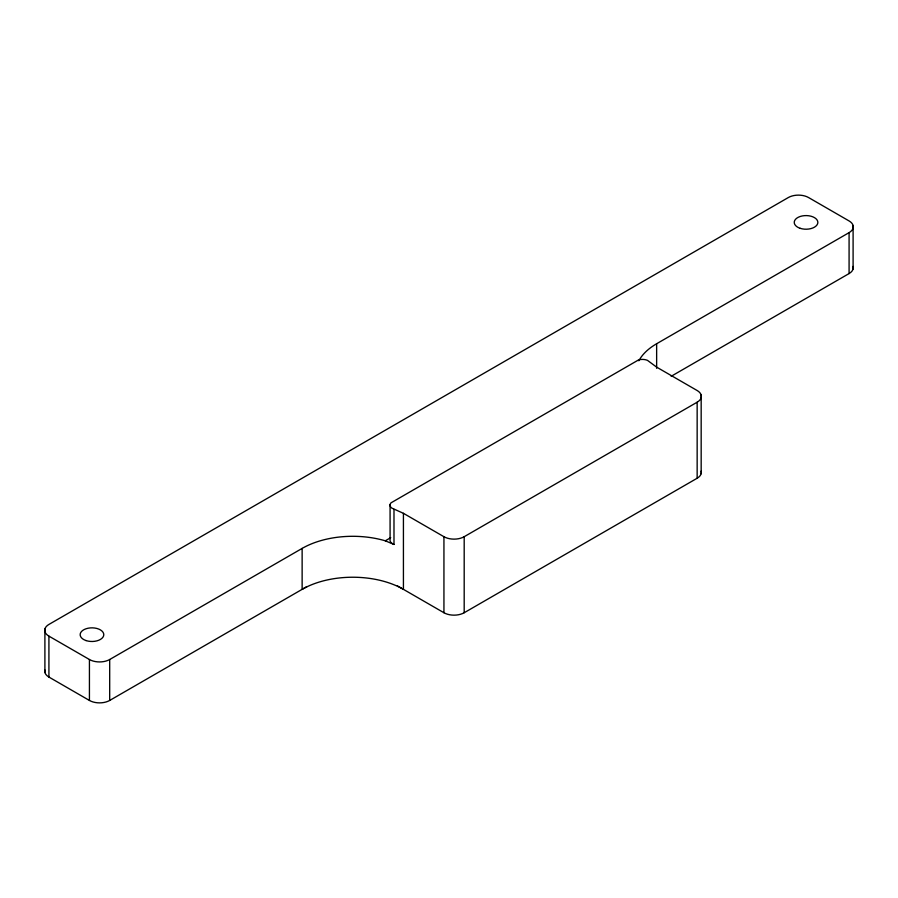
<?xml version="1.0" encoding="UTF-8"?>
<svg xmlns="http://www.w3.org/2000/svg" width="898" height="898" viewBox="0 0 898 898"><rect width="100%" height="100%" fill="white"/><g stroke="black" fill="none" stroke-linecap="round" stroke-linejoin="round"><path stroke-width="1.35" d="M671.165 376.296L849.081 273.564L849.081 232.638A14.323 8.273 0 0 0 849.081 220.942L808.57 197.549A14.323 8.273 0 0 0 788.309 197.549L48.919 624.436A14.323 8.273 0 0 0 48.919 636.132L89.43 659.514A14.323 8.273 0 0 0 109.691 659.514L302.132 548.409A71.615 41.353 0 0 1 385.298 540.809L390.72 537.678M638.848 360.772A71.615 41.353 0 0 1 656.64 343.743L849.081 232.638M44.9 669.919A14.323 8.273 0 0 0 48.919 677.058L89.43 700.451A14.323 8.273 0 0 0 109.691 700.451L306.959 586.562M464.187 536.712L697.151 402.214A14.323 8.273 0 0 0 697.151 390.518L656.64 367.136L647.458 360.345A8.61 4.973 0 0 0 638.523 359.941L390.967 502.869A8.61 4.973 0 0 0 391.674 508.021L403.426 513.319L443.938 536.712A14.323 8.273 0 0 0 464.187 536.712L464.187 612.739A14.323 8.273 0 0 1 443.938 612.739L397.387 585.866M464.187 612.739L697.151 478.241A14.323 8.273 0 0 0 701.17 471.102M385.298 540.809L393.986 544.457L393.986 509.368M393.986 544.457L391.674 543.11A8.61 4.973 0 0 1 390.08 539.698L390.08 504.609M853.1 225.488L853.1 269.018M701.17 395.075L701.17 473.684M697.151 402.214L697.151 478.241M656.64 343.743L656.64 368.303M443.938 536.712L443.938 612.739M403.426 513.319L403.426 589.346A71.615 41.353 0 0 0 302.132 589.346L302.132 548.409M109.691 659.514L109.691 700.451M89.43 659.514L89.43 700.451M48.919 636.132L48.919 677.058M44.9 628.982L44.9 672.512M853.1 266.425A14.323 8.273 0 0 1 849.081 273.564M86.062 640.577A11.82 6.825 0 0 0 103.786 634.662A11.82 6.825 0 0 0 86.062 628.757A11.82 6.825 0 0 0 86.062 640.577M800.129 228.305A11.82 6.825 0 0 0 817.854 222.401A11.82 6.825 0 0 0 800.129 216.497A11.82 6.825 0 0 0 800.129 228.305"/></g></svg>
